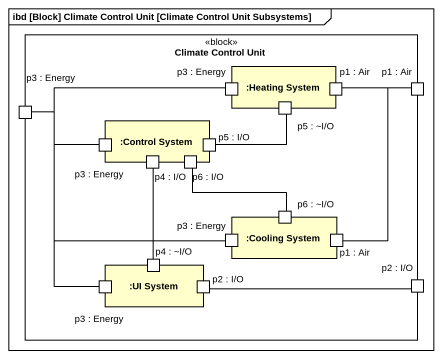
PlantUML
@startuml
mainframe ibd [Block] Climate Control Unit [Climate Control Unit Subsystems]
rectangle "Climate Control Unit" as Climate_Control_Unit <<block>> {
  rectangle ":Heating System" as Heating_System {
    port "p3 : Energy" as p3_Energy
    port "p1 : Air" as p1_Air
    port "p5 : ~I/O" as p5_I_O
  }
  port "p1 : Air" as p1_Air_2
  port "p3 : Energy" as p3_Energy_2
  rectangle ":Control System" as Control_System {
    port "p3 : Energy" as p3_Energy_3
    port "p4 : I/O" as p4_I_O
    port "p6 : I/O" as p6_I_O
    port "p5 : I/O" as p5_I_O_2
  }
  rectangle ":Cooling System" as Cooling_System {
    port "p3 : Energy" as p3_Energy_4
    port "p6 : ~I/O" as p6_I_O_2
    port "p1 : Air" as p1_Air_3
  }
  rectangle ":UI System" as UI_System {
    port "p3 : Energy" as p3_Energy_5
    port "p4 : ~I/O" as p4_I_O_2
    port "p2 : I/O" as p2_I_O
  }
  port "p2 : I/O" as p2_I_O_2
}
p1_Air_2 -left- p1_Air
p1_Air_2 -- p1_Air_3
p3_Energy_2 -right- p3_Energy
p3_Energy_2 -right- p3_Energy_3
p3_Energy_2 -- p3_Energy_4
p3_Energy_2 -- p3_Energy_5
p4_I_O -- p4_I_O_2
p6_I_O -right- p6_I_O_2
p5_I_O_2 -right- p5_I_O
p2_I_O_2 -left- p2_I_O
@enduml
